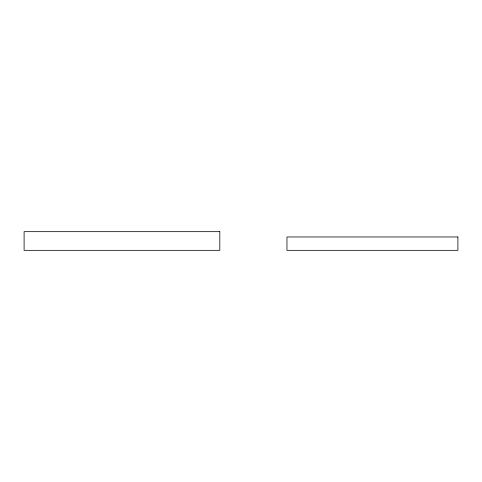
<?xml version="1.0" encoding="UTF-8"?>
<svg xmlns="http://www.w3.org/2000/svg" width="482" height="482" viewBox="0 0 482 482"><rect width="100%" height="100%" fill="white"/><g stroke="black" fill="none" stroke-linecap="round" stroke-linejoin="round"><path stroke-width="0.72" d="M219.81 231.667L24.1 231.667L24.1 250.333L219.81 250.333L219.81 231.667M457.9 236.963L286.965 236.963L286.965 250.333L457.9 250.333L457.9 236.963"/></g></svg>
